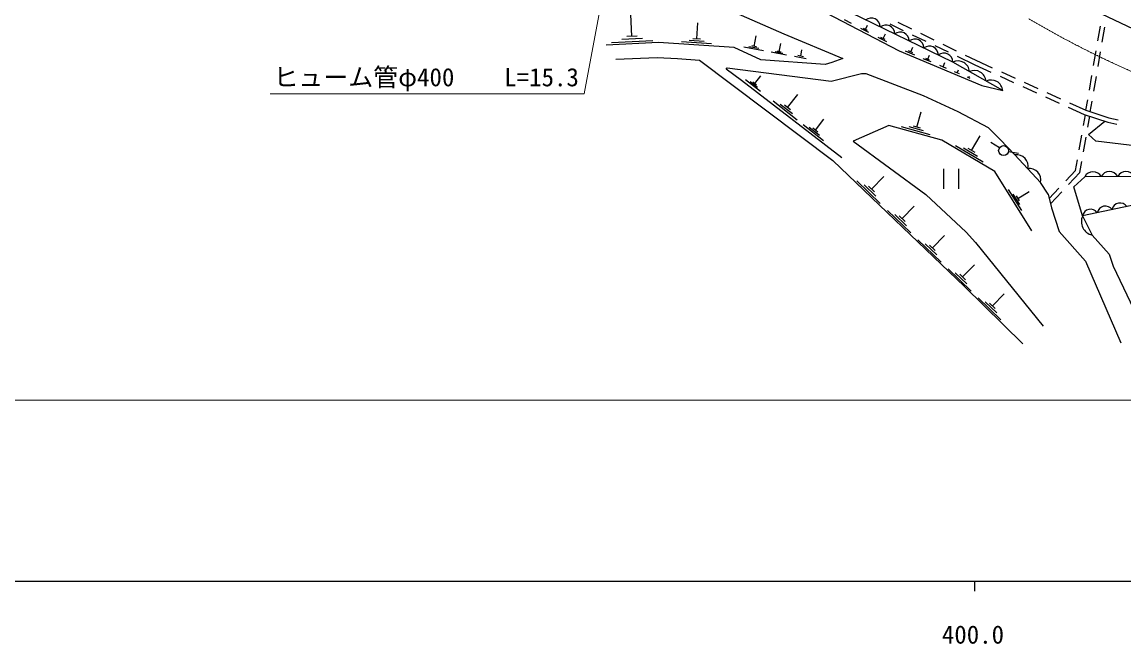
# Model space of a CAD drawing. Units: millimetres, scale not verified. Extents: x 40000 to 680000, y 20000 to 380000.
# Drawn here: x 372514 to 482982, y 198715 to 261094 of the extents above; entities that cross this region are included whole.
import ezdxf
from ezdxf.enums import TextEntityAlignment as Align

# ---------------------------------------------------------------- set-up
doc = ezdxf.new("R2010")
doc.units = ezdxf.units.MM
doc.header["$LTSCALE"] = 1000
doc.linetypes.add('CHAIN', pattern=[18.5, 12, -1.5, 3.5, -1.5])
for name, color, linetype, lineweight in [('M-BGD', 7, 'Continuous', 25), ('M-BMK', 2, 'CHAIN', 13), ('M-STR-HTXT', 7, 'Continuous', 13), ('M-STR-STRD', 7, 'Continuous', 25), ('M-TTL-BAND', 7, 'Continuous', 25)]:
    doc.layers.add(name, color=color, linetype=linetype, lineweight=lineweight)
doc.styles.add('ＭＳ ゴシック', font='')
doc.styles.get('ＭＳ ゴシック').set_extended_font_data('MS Gothic')

msp = doc.modelspace()

# ---------------------------------------------------------------- linework, layer by layer
at = {"layer": 'M-BGD'}
for p, q in [((433655, 259661), (433542, 261864)), ((440149, 259395), (440255, 261002)), ((455684, 260931), (454966, 261305)), ((457062, 260348), (457283, 260772)), ((459508, 260912), (460859, 260260)), ((460325, 261069), (461674, 260411)), ((434172, 259687), (433139, 259634)), ((445911, 258649), (446108, 259709)), ((457404, 260035), (456609, 260449)), ((457261, 260244), (456863, 260451)), ((458830, 259441), (459073, 259907)), ((461760, 259826), (463111, 259175)), ((462572, 259973), (463920, 259315)), ((480367, 259195), (480620, 260673)), ((480807, 259087), (481060, 260565)), ((435750, 259217), (431618, 259003)), ((434702, 259439), (432637, 259332)), ((441629, 258894), (438616, 259093)), ((440889, 259145), (439383, 259244)), ((440526, 259370), (439773, 259420)), ((446856, 258200), (444869, 258569)), ((446383, 258425), (445390, 258609)), ((446160, 258603), (445663, 258695)), ((448431, 258121), (448584, 258946)), ((459206, 259096), (458331, 259552)), ((459048, 259326), (458611, 259555)), ((461604, 258096), (461810, 258585)), ((464012, 258740), (465363, 258089)), ((464819, 258876), (466167, 258218)), ((449166, 257772), (447619, 258059)), ((448798, 257947), (448025, 258090)), ((448624, 258086), (448237, 258157)), ((451134, 257407), (449962, 257624)), ((450870, 257617), (450284, 257726)), ((450577, 257672), (450693, 258297)), ((462011, 257780), (461094, 258167)), ((461833, 257999), (461375, 258193)), ((463654, 257088), (462867, 257419)), ((463501, 257276), (463108, 257441)), ((463305, 257359), (463481, 257778)), ((466264, 257654), (468027, 256804)), ((467066, 257780), (468135, 257258)), ((479945, 256731), (480198, 258209)), ((480385, 256623), (480638, 258101)), ((465180, 256444), (464514, 256725)), ((464847, 256585), (465034, 257028)), ((466246, 255995), (466380, 256313)), ((468027, 256804), (469647, 256069)), ((468135, 257258), (469786, 256507)), ((446554, 254124), (445054, 255302)), ((445961, 254913), (446589, 255713)), ((466484, 255894), (466007, 256095)), ((467554, 255443), (467296, 255552)), ((467425, 255497), (467498, 255669)), ((470558, 255656), (471924, 255036)), ((470697, 256093), (472062, 255472)), ((479523, 254267), (479776, 255745)), ((479963, 254158), (480216, 255637)), ((446258, 254519), (445508, 255107)), ((446149, 254766), (445774, 255060)), ((472835, 254623), (474201, 254004)), ((472973, 255058), (474338, 254438)), ((450216, 251251), (447799, 253147)), ((449261, 252522), (450272, 253810)), ((475111, 253591), (476477, 252971)), ((475248, 254024), (476614, 253403)), ((477524, 252989), (479176, 252238)), ((479176, 252238), (479354, 253281)), ((479610, 252097), (479794, 253173)), ((449738, 251886), (448530, 252834)), ((449563, 252284), (448958, 252759)), ((462227, 250563), (462654, 252100)), ((477388, 252558), (479008, 251823)), ((479176, 252238), (481476, 251488)), ((452859, 249178), (450816, 250780)), ((452051, 250251), (452906, 251341)), ((478937, 250719), (479131, 251783)), ((479008, 251823), (481357, 251057)), ((479373, 250540), (479573, 251639)), ((481357, 251057), (482273, 250849)), ((481476, 251488), (482386, 251281)), ((452455, 249714), (451433, 250516)), ((452306, 250051), (451796, 250452)), ((463561, 249779), (460680, 250579)), ((462894, 250171), (461453, 250571)), ((462587, 250463), (461867, 250663)), ((467705, 248214), (468574, 249685)), ((478490, 248260), (478758, 249735)), ((468867, 247031), (466108, 248661)), ((470494, 248466), (469651, 249003)), ((478925, 248080), (479194, 249556)), ((468286, 247622), (466906, 248437)), ((468050, 248010), (467360, 248418)), ((471409, 248114), (472396, 247950)), ((464882, 246370), (464882, 244370)), ((466382, 246370), (466382, 244370)), ((478117, 246212), (478310, 247276)), ((478546, 245997), (478746, 247096)), ((457678, 244343), (458894, 245605)), ((477147, 245167), (478117, 246212)), ((477427, 244792), (478546, 245997)), ((458556, 242887), (456191, 245168)), ((458117, 243615), (456934, 244756)), ((457973, 244058), (457382, 244628)), ((472731, 242185), (471423, 244281)), ((475497, 243389), (476467, 244434)), ((478832, 241657), (477968, 244562)), ((472544, 242796), (471890, 243844)), ((472520, 243145), (472193, 243669)), ((472357, 243407), (473474, 244105)), ((475628, 242854), (476747, 244059)), ((461610, 239942), (459265, 242203)), ((460739, 241385), (461945, 242635)), ((461174, 240663), (460002, 241794)), ((461032, 241102), (460446, 241668)), ((464643, 237017), (462319, 239258)), ((464211, 237732), (463049, 238852)), ((464070, 238167), (463489, 238727)), ((463780, 238447), (464975, 239686)), ((466799, 235529), (467984, 236757)), ((467655, 234112), (465352, 236333)), ((467227, 234821), (466076, 235931)), ((467087, 235252), (466512, 235807)), ((470646, 231227), (468364, 233428)), ((469799, 232632), (470972, 233849)), ((470222, 231929), (469081, 233030)), ((470084, 232356), (469513, 232907))]:
    msp.add_line(p, q, dxfattribs=at)
for points in [[(429180, 280661), (429979, 279344), (437366, 272118), (444062, 266762), (460456, 258219), (468729, 254731), (470824, 254212)], [(470824, 254212), (465835, 257085), (455640, 262010), (446935, 266470), (440196, 271740), (437993, 273490), (429498, 281150)], [(425519, 269720), (425942, 269889), (433308, 266164), (439573, 264809), (441521, 263539), (444061, 262015), (448887, 259899), (454813, 257443), (453713, 257020), (453035, 256851), (446568, 257312)], [(446568, 257312), (443911, 258543), (436308, 259045), (431081, 258775)], [(432038, 257359), (436187, 257528), (438219, 257443), (440420, 257274), (453797, 247199), (467005, 234583), (472847, 228826)], [(454700, 247478), (444653, 255242), (443117, 256378), (443212, 256493), (453628, 255157), (456676, 255919), (457099, 255919), (462857, 253718), (466328, 252109), (469376, 250501), (470561, 249315), (472050, 247775)], [(489859, 249121), (489349, 248037), (480147, 249150), (479413, 249830), (481073, 251150)], [(464718, 249250), (459415, 250723), (455829, 249146), (463111, 243812), (467175, 240002), (468106, 238986), (474879, 230604)], [(473762, 240156), (470053, 246098), (464718, 249250)], [(475387, 243833), (474631, 245000), (472050, 247775)], [(493931, 245664), (479048, 245578), (477968, 244562)], [(521805, 236895), (514688, 239562), (506815, 243423), (501026, 244589), (489179, 243844), (478832, 241657), (479788, 239724)], [(475387, 243833), (475726, 242457), (476488, 240087), (479113, 237123), (482669, 228911)], [(479788, 239724), (481483, 237801), (481907, 236615), (485632, 228741)]]:
    msp.add_lwpolyline(points, dxfattribs=at)
msp.add_circle((470916, 248197), 500, dxfattribs=at)
for centre, radius, start, end in [((457648, 260591), 904, 0.76404, 127.67015), ((459105, 259887), 904, 0.76404, 127.67015), ((460561, 259183), 904, 0.76404, 127.67015), ((462018, 258480), 904, 0.76404, 127.67015), ((463474, 257776), 904, 0.76404, 127.67015), ((464931, 257073), 904, 0.76404, 127.67015), ((466332, 256025), 1171, 5.0238, 115.11317), ((467995, 255067), 1171, 5.0238, 115.11317), ((469658, 254110), 1171, 5.0238, 115.11317), ((472221, 246640), 1148, 347.28354, 98.55972), ((473511, 245253), 1148, 347.28354, 98.55972), ((479878, 245149), 934, 28.00678, 152.65847), ((481531, 245158), 934, 28.00678, 152.65847), ((483185, 245168), 934, 28.00678, 152.65847), ((479638, 241500), 821, 34.93067, 168.94007), ((481116, 241812), 821, 34.93067, 168.94007), ((482594, 242125), 821, 34.93067, 168.94007), ((480128, 241095), 1413, 156.5538, 256.06301)]:
    msp.add_arc(centre, radius, start, end, dxfattribs=at)
at = {"layer": 'M-BMK'}
msp.add_arc((523295, 345859), 98057, 239.44049, 279.80034, dxfattribs=at)
at = {"layer": 'M-STR-HTXT'}
msp.add_line((67290, 223153), (545352, 223153), dxfattribs=at)
msp.add_lwpolyline([(433428, 278192), (428853, 253897), (397403, 253897)], dxfattribs=at)
at = {"layer": 'M-STR-STRD'}
msp.add_lwpolyline([(374592, 317818), (377570, 317352), (382508, 316202), (386741, 314932), (389535, 314001), (394869, 311969), (399272, 310106), (401727, 308921), (409601, 304603), (415274, 300877), (421539, 296898), (437880, 286823), (463788, 271498), (474795, 265063), (478774, 262862), (485886, 259475)], dxfattribs=at)
at = {"layer": 'M-TTL-BAND'}
for p, q in [((40000, 205000), (579000, 205000)), ((468000, 205000), (468000, 204000))]:
    msp.add_line(p, q, dxfattribs=at)

# ---------------------------------------------------------------- texts
at = {"layer": 'M-STR-HTXT', "style": 'ＭＳ ゴシック'}
msp.add_text('ヒューム管φ400\u3000\u3000L=15.3', height=1833, dxfattribs=at).set_placement((413028, 254097), align=Align.BOTTOM_CENTER)
at = {"layer": 'M-TTL-BAND', "style": 'ＭＳ ゴシック'}
msp.add_text('400.0', height=1833, dxfattribs=at).set_placement((467844, 198195), align=Align.BOTTOM_CENTER)

doc.saveas('drawing.dxf')
